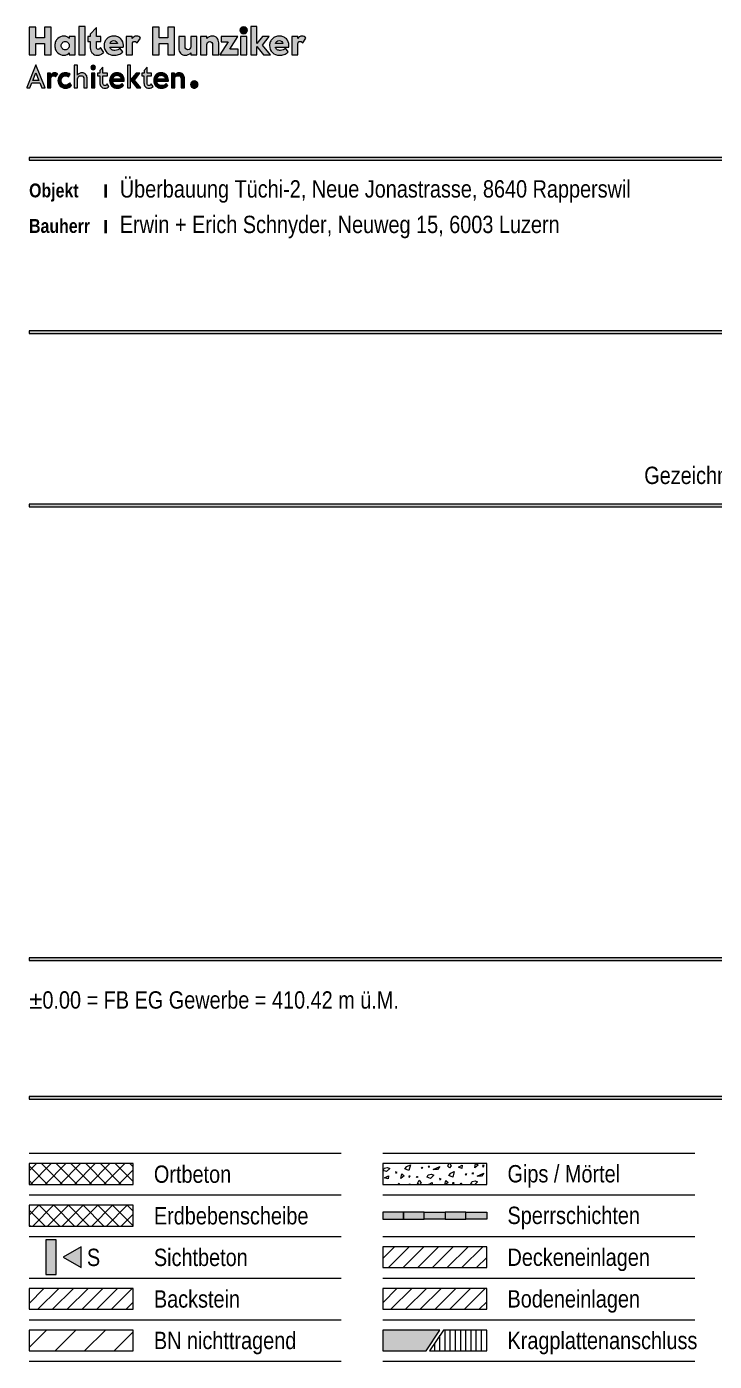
# Model space of a CAD drawing. Header units: metres. Extents: x -163 to 276, y -152 to 153.
# Drawn here: x 275.4093 to 275.5085, y -152.1514 to -151.959 of the extents above; entities that cross this region are included whole.
import ezdxf

# ---------------------------------------------------------------- set-up
doc = ezdxf.new("R2010")
doc.units = ezdxf.units.M
doc.header["$MEASUREMENT"] = 0
doc.linetypes.add('Strich 1_0.5mm', pattern=[0.075, 0.05, -0.025])
doc.layers.add('P11_Plankopf_Ausführung_AF_4_0', color=7, linetype='Continuous')
doc.layers.add('P11_Plankopf_Ausführung_AF_4_800 Plankopf', color=7, linetype='Continuous')
doc.styles.add('ERSTELLTER_STIL_1', font='ARIALN.TTF')
doc.styles.add('ERSTELLTER_STIL_2', font='ARIALN.TTF')
pattern_1 = [(45, (275.403651, -152.253022), (-0.00106066, 0.00106066), []), (135, (275.403651, -152.253022), (0.00106066, 0.00106066), [])]
pattern_2 = [(45, (275.403651, -152.253022), (-0.00106066, 0.00106066), [])]

# ---------------------------------------------------------------- blocks, each defined once
blk = doc.blocks.new('*X199', base_point=(275.39365, -152.56302))
at = {"layer": 'P11_Plankopf_Ausführung_AF_4_800 Plankopf', "color": 7, "linetype": 'Continuous', "lineweight": 13, "ltscale": 1000}
for p, q in [((275.46072, -152.12393), (275.46088, -152.12359)), ((275.4612, -152.12408), (275.46072, -152.12393)), ((275.46088, -152.12359), (275.46134, -152.12349)), ((275.46168, -152.12361), (275.4612, -152.12408)), ((275.46134, -152.12349), (275.46168, -152.12361)), ((275.46273, -152.1242), (275.46249, -152.12409)), ((275.46249, -152.12409), (275.46254, -152.1243)), ((275.46385, -152.12368), (275.46413, -152.12333)), ((275.46444, -152.12394), (275.46385, -152.12368)), ((275.46413, -152.12333), (275.46464, -152.12311)), ((275.46464, -152.12311), (275.46444, -152.12394)), ((275.46632, -152.12344), (275.4662, -152.1236)), ((275.4662, -152.1236), (275.46643, -152.12355)), ((275.46643, -152.12355), (275.46632, -152.12344)), ((275.46737, -152.12327), (275.46719, -152.12337)), ((275.46719, -152.12337), (275.4674, -152.12345)), ((275.4674, -152.12345), (275.46737, -152.12327)), ((275.46795, -152.12377), (275.4689, -152.12335)), ((275.46855, -152.12378), (275.46795, -152.12377)), ((275.4689, -152.12335), (275.46855, -152.12378)), ((275.47002, -152.12327), (275.47018, -152.12293)), ((275.47028, -152.12351), (275.47002, -152.12327)), ((275.47052, -152.12325), (275.47028, -152.12351)), ((275.47031, -152.12293), (275.47052, -152.12325)), ((275.47046, -152.12429), (275.47097, -152.12407)), ((275.47097, -152.12407), (275.47077, -152.1249)), ((275.47158, -152.12342), (275.47213, -152.12314)), ((275.47208, -152.12361), (275.47158, -152.12342)), ((275.47213, -152.12314), (275.47208, -152.12361)), ((275.47392, -152.12351), (275.47405, -152.12293)), ((275.47442, -152.12314), (275.47392, -152.12351)), ((275.47415, -152.12293), (275.47442, -152.12314)), ((275.47528, -152.1232), (275.47506, -152.12321)), ((275.47506, -152.12321), (275.47515, -152.12342)), ((275.47515, -152.12342), (275.47528, -152.1232)), ((275.46092, -152.12496), (275.46147, -152.12468)), ((275.46142, -152.12514), (275.46092, -152.12496)), ((275.46147, -152.12468), (275.46142, -152.12514)), ((275.46254, -152.1243), (275.46273, -152.1242)), ((275.46304, -152.12577), (275.46286, -152.12587)), ((275.46286, -152.12587), (275.46303, -152.12593)), ((275.46307, -152.12593), (275.46304, -152.12577)), ((275.46326, -152.12505), (275.46341, -152.12441)), ((275.46376, -152.12468), (275.46326, -152.12505)), ((275.46341, -152.12441), (275.46376, -152.12468)), ((275.46438, -152.12593), (275.46457, -152.12585)), ((275.46462, -152.12474), (275.4644, -152.12475)), ((275.4644, -152.12475), (275.46449, -152.12495)), ((275.46449, -152.12495), (275.46462, -152.12474)), ((275.46457, -152.12585), (275.4645, -152.12593)), ((275.46547, -152.12481), (275.4657, -152.12479)), ((275.46562, -152.12495), (275.46547, -152.12481)), ((275.4657, -152.12479), (275.46562, -152.12495)), ((275.46569, -152.12577), (275.46591, -152.12532)), ((275.46586, -152.12593), (275.46569, -152.12577)), ((275.46591, -152.12532), (275.46619, -152.12575)), ((275.46619, -152.12575), (275.46602, -152.12593)), ((275.46705, -152.12489), (275.46721, -152.12456)), ((275.46753, -152.12505), (275.46705, -152.12489)), ((275.46721, -152.12456), (275.46767, -152.12445)), ((275.46725, -152.12592), (275.4678, -152.12564)), ((275.46728, -152.12593), (275.46725, -152.12592)), ((275.46801, -152.12457), (275.46753, -152.12505)), ((275.46767, -152.12445), (275.46801, -152.12457)), ((275.4678, -152.12564), (275.46777, -152.12593)), ((275.46906, -152.12517), (275.46882, -152.12506)), ((275.46882, -152.12506), (275.46887, -152.12527)), ((275.46887, -152.12527), (275.46906, -152.12517)), ((275.46961, -152.12593), (275.46974, -152.12537)), ((275.47009, -152.12564), (275.46969, -152.12593)), ((275.46974, -152.12537), (275.47009, -152.12564)), ((275.47019, -152.12465), (275.47046, -152.12429)), ((275.47077, -152.1249), (275.47019, -152.12465)), ((275.47095, -152.1257), (275.47073, -152.12571)), ((275.47073, -152.12571), (275.47082, -152.12592)), ((275.47082, -152.12592), (275.47095, -152.1257)), ((275.4718, -152.12577), (275.47203, -152.12575)), ((275.47195, -152.12591), (275.4718, -152.12577)), ((275.47203, -152.12575), (275.47195, -152.12591)), ((275.47265, -152.1244), (275.47253, -152.12456)), ((275.47253, -152.12456), (275.47276, -152.12451)), ((275.47276, -152.12451), (275.47265, -152.1244)), ((275.47338, -152.12586), (275.47354, -152.12552)), ((275.47362, -152.12593), (275.47338, -152.12586)), ((275.4737, -152.12424), (275.47352, -152.12433)), ((275.47352, -152.12433), (275.47373, -152.12441)), ((275.47354, -152.12552), (275.474, -152.12542)), ((275.47373, -152.12441), (275.4737, -152.12424)), ((275.47434, -152.12554), (275.47394, -152.12593)), ((275.474, -152.12542), (275.47434, -152.12554)), ((275.47428, -152.12474), (275.47523, -152.12431)), ((275.47488, -152.12475), (275.47428, -152.12474)), ((275.47523, -152.12431), (275.47488, -152.12475))]:
    blk.add_line(p, q, dxfattribs=at)

msp = doc.modelspace()

# ---------------------------------------------------------------- hatches: boundary and pattern name
at = {"layer": 'P11_Plankopf_Ausführung_AF_4_800 Plankopf', "linetype": 'Continuous', "lineweight": 0, "true_color": 0x000000}
for points in [[(275.41061, -151.96302), (275.41061, -151.96138), (275.41188, -151.96138), (275.41188, -151.96302), (275.41283, -151.96302), (275.41283, -151.95902), (275.41188, -151.95902), (275.41188, -151.96058), (275.41061, -151.96058), (275.41061, -151.95902), (275.40965, -151.95902), (275.40965, -151.96302)], [(275.41774, -151.95897), (275.41682, -151.95897), (275.41682, -151.96302), (275.41774, -151.96302)], [(275.42041, -151.96268), (275.41996, -151.96199), (275.41984, -151.96213, -0.063882), (275.41974, -151.96221, -0.133336), (275.41962, -151.96224, -0.414214), (275.41935, -151.96199), (275.41935, -151.96113), (275.41999, -151.96113), (275.41999, -151.96039), (275.41935, -151.96039), (275.41935, -151.9591), (275.41848, -151.96005), (275.41848, -151.96039), (275.4181, -151.96039), (275.4181, -151.96113), (275.41847, -151.96113), (275.41847, -151.96202, 0.094448), (275.41855, -151.96246, 0.102103), (275.41877, -151.9628, 0.19936), (275.4195, -151.96309, 0.113318), (275.41999, -151.96298, 0.068639)], [(275.42511, -151.96121), (275.42524, -151.96132), (275.42571, -151.96061, 0.097591), (275.42547, -151.96041, 0.125489), (275.42517, -151.96033, 0.143736), (275.42478, -151.96045, 0.08434), (275.42453, -151.96068), (275.42453, -151.9604), (275.42365, -151.9604), (275.42365, -151.96302), (275.42455, -151.96302), (275.42455, -151.96142, -0.206521), (275.42464, -151.96117, -0.191326), (275.42484, -151.96109, -0.119314), (275.425, -151.96113, -0.054987)], [(275.42839, -151.96302), (275.42839, -151.96138), (275.42966, -151.96138), (275.42966, -151.96302), (275.43061, -151.96302), (275.43061, -151.95902), (275.42966, -151.95902), (275.42966, -151.96058), (275.42839, -151.96058), (275.42839, -151.95902), (275.42743, -151.95902), (275.42743, -151.96302)], [(275.43214, -151.96187), (275.43214, -151.9604), (275.43125, -151.9604), (275.43125, -151.9621, 0.081529), (275.43131, -151.96249, 0.098099), (275.43149, -151.9628, 0.216871), (275.43217, -151.96309, 0.219394), (275.43298, -151.96274), (275.43298, -151.96302), (275.43386, -151.96302), (275.43386, -151.9604), (275.43297, -151.9604), (275.43297, -151.96186, -0.414214), (275.43255, -151.96229, -0.217348), (275.43224, -151.96216, -0.180606)], [(275.43611, -151.96153), (275.43611, -151.96302), (275.437, -151.96302), (275.437, -151.96132, 0.081529), (275.43694, -151.96093, 0.098099), (275.43676, -151.96062, 0.216871), (275.43608, -151.96033, 0.219394), (275.43527, -151.96068), (275.43527, -151.96039), (275.43439, -151.96039), (275.43439, -151.96302), (275.43528, -151.96302), (275.43528, -151.96155, -0.414214), (275.4357, -151.96113, -0.207081), (275.436, -151.96125, -0.19077)], [(275.43976, -151.96039), (275.43734, -151.96039), (275.43734, -151.96118), (275.43835, -151.96118), (275.43717, -151.96302), (275.43981, -151.96302), (275.43981, -151.96223), (275.43862, -151.96223)], [(275.4406, -151.95899, 0.191791), (275.44022, -151.95913, 0.206053), (275.44006, -151.95949, 0.414214), (275.4406, -151.96, 0.414214), (275.44113, -151.95949, 0.414214)], [(275.44014, -151.96302), (275.44105, -151.96302), (275.44105, -151.96039), (275.44014, -151.96039)], [(275.44161, -151.96302), (275.44248, -151.96302), (275.44248, -151.96182), (275.44344, -151.96302), (275.44445, -151.96302), (275.44331, -151.96163), (275.44429, -151.96039), (275.44331, -151.96039), (275.44248, -151.96141), (275.44248, -151.95897), (275.44161, -151.95897)], [(275.44752, -151.96302), (275.44842, -151.96302), (275.44842, -151.96142, -0.206521), (275.44851, -151.96117, -0.191326), (275.44872, -151.96109, -0.119314), (275.44887, -151.96113, -0.054987), (275.44898, -151.96121), (275.44911, -151.96132), (275.44958, -151.96061, 0.097591), (275.44934, -151.96041, 0.125489), (275.44904, -151.96033, 0.143736), (275.44865, -151.96045, 0.08434), (275.4484, -151.96068), (275.4484, -151.9604), (275.44752, -151.9604)], [(275.41342, -151.96616), (275.41348, -151.96622), (275.41378, -151.96578, 0.187371), (275.41337, -151.96561, 0.15583), (275.41299, -151.96572, 0.152593), (275.41276, -151.96605), (275.41276, -151.96567), (275.41232, -151.96567), (275.41232, -151.9678), (275.41278, -151.9678), (275.41278, -151.96648, -0.1312), (275.41287, -151.96619, -0.249633), (275.41316, -151.96604, -0.222526)], [(275.41412, -151.96593, 0.197241), (275.41381, -151.96674, 0.197575), (275.41412, -151.96753, 0.195028), (275.41489, -151.96785), (275.41491, -151.96785, 0.222783), (275.41578, -151.96744), (275.41551, -151.96706, -0.103777), (275.41526, -151.96732, -0.145585), (275.41491, -151.96742, -0.208746), (275.41445, -151.96722, -0.189116), (275.41427, -151.96674, -0.1886), (275.41445, -151.96624, -0.209266), (275.41491, -151.96605, -0.170433), (275.41531, -151.96621), (275.41557, -151.96583, 0.157721), (275.41491, -151.96561, 0.200585)], [(275.41755, -151.9678), (275.41801, -151.9678), (275.41801, -151.96637, 0.193385), (275.4178, -151.96583, 0.204452), (275.41728, -151.96561, 0.116916), (275.41691, -151.9657, 0.14713), (275.41662, -151.96597), (275.41662, -151.96451), (275.41617, -151.96451), (275.41617, -151.9678), (275.41662, -151.9678), (275.41662, -151.96651, -0.414214), (275.41709, -151.96604, -0.108133), (275.41731, -151.96608, -0.124435), (275.41746, -151.9662, -0.162597), (275.41755, -151.96654)], [(275.41889, -151.96453, 0.414214), (275.41856, -151.96485, 0.414214), (275.41889, -151.96518, 0.414214), (275.41921, -151.96485, 0.414214)], [(275.41914, -151.96567), (275.41865, -151.96567), (275.41865, -151.9678), (275.41914, -151.9678)], [(275.42116, -151.96758), (275.4209, -151.9672), (275.42081, -151.96734, -0.25444), (275.42057, -151.96746, -0.414214), (275.4203, -151.96718), (275.4203, -151.96604), (275.42096, -151.96604), (275.42096, -151.96567), (275.4203, -151.96567), (275.4203, -151.96481), (275.41987, -151.9653), (275.41987, -151.96567), (275.41952, -151.96567), (275.41952, -151.96604), (275.41986, -151.96604), (275.41986, -151.96709, 0.176287), (275.42003, -151.96762, 0.116541), (275.42026, -151.96779, 0.102544), (275.4206, -151.96785, 0.226324)], [(275.42383, -151.96451), (275.42383, -151.9678), (275.42428, -151.9678), (275.42428, -151.96451)], [(275.42576, -151.9678), (275.42484, -151.96667), (275.42563, -151.96567), (275.4251, -151.96567), (275.42429, -151.96665), (275.4252, -151.9678)], [(275.42752, -151.96758), (275.42726, -151.9672), (275.42717, -151.96734, -0.25444), (275.42693, -151.96746, -0.414214), (275.42667, -151.96718), (275.42667, -151.96604), (275.42732, -151.96604), (275.42732, -151.96567), (275.42667, -151.96567), (275.42667, -151.96481), (275.42624, -151.9653), (275.42624, -151.96567), (275.42589, -151.96567), (275.42589, -151.96604), (275.42622, -151.96604), (275.42622, -151.96709, 0.176287), (275.42639, -151.96762, 0.116541), (275.42662, -151.96779, 0.102544), (275.42696, -151.96785, 0.226324)], [(275.43158, -151.9678), (275.43204, -151.9678), (275.43204, -151.96637, 0.193385), (275.43183, -151.96583, 0.204452), (275.43131, -151.96561, 0.125195), (275.43092, -151.9657, 0.139918), (275.43064, -151.96599), (275.43064, -151.96567), (275.4302, -151.96567), (275.4302, -151.9678), (275.43065, -151.9678), (275.43065, -151.96651, -0.414214), (275.43112, -151.96604, -0.10821), (275.43134, -151.96608, -0.124432), (275.43148, -151.9662, -0.162522), (275.43158, -151.96654)], [(275.43347, -151.9668, 0.19252), (275.43308, -151.96695, 0.20532), (275.43292, -151.96732, 0.206152), (275.43308, -151.96769, 0.191692), (275.43347, -151.96784, 0.414214), (275.43402, -151.96732, 0.414214)], [(275.40965, -151.97782), (275.40965, -151.97822), (275.60765, -151.97822), (275.60765, -151.97782)], [(275.40965, -152.00282), (275.40965, -152.00322), (275.60765, -152.00322), (275.60765, -152.00282)], [(275.40965, -152.02782), (275.40965, -152.02822), (275.60765, -152.02822), (275.60765, -152.02782)], [(275.40965, -152.09323), (275.40965, -152.09363), (275.60765, -152.09363), (275.60765, -152.09323)], [(275.40965, -152.11323), (275.40965, -152.11363), (275.60765, -152.11363), (275.60765, -152.11323)], [(275.46365, -152.13093), (275.46365, -152.12993), (275.46065, -152.12993), (275.46065, -152.13093)], [(275.46965, -152.12993), (275.46665, -152.12993), (275.46665, -152.13093), (275.46965, -152.13093)], [(275.47565, -152.12993), (275.47265, -152.12993), (275.47265, -152.13093), (275.47565, -152.13093)]]:
    msp.add_hatch(color=18, dxfattribs=at).paths.add_polyline_path(points)
h = msp.add_hatch(color=18, dxfattribs=at)
h.paths.add_polyline_path([(275.41348, -151.9611, 0.100834), (275.41336, -151.96171, 0.100582), (275.41348, -151.96231, 0.105223), (275.41378, -151.96275, 0.189849), (275.41465, -151.96309, 0.11083), (275.41513, -151.96299, 0.10682), (275.41543, -151.96276), (275.41543, -151.96302), (275.41627, -151.96302), (275.41627, -151.96039), (275.41543, -151.96039), (275.41543, -151.96066, 0.111361), (275.41512, -151.96043, 0.109246), (275.41465, -151.96033, 0.189128), (275.41378, -151.96067, 0.105675)])
h.paths.add_polyline_path([(275.41486, -151.96231, -0.414214), (275.41428, -151.96171, -0.414214), (275.41486, -151.96111, -0.414214), (275.41545, -151.96171, -0.414214)], flags=0)
h = msp.add_hatch(color=18, dxfattribs=at)
h.paths.add_polyline_path([(275.42047, -151.96171, 0.201924), (275.42087, -151.9627, 0.195904), (275.42187, -151.96309, 0.086215), (275.42256, -151.96299, 0.095347), (275.42315, -151.96262), (275.42276, -151.96206, -0.079289), (275.42244, -151.96231, -0.12095), (275.42203, -151.9624, -0.138762), (275.42156, -151.96229, -0.22011), (275.42131, -151.96192), (275.42322, -151.96192, 0.063882), (275.42326, -151.96165, 0.200616), (275.42288, -151.96072, 0.100715), (275.42244, -151.96044, 0.094615), (275.42187, -151.96033, 0.09135), (275.42131, -151.96043, 0.100393), (275.42087, -151.96071, 0.10411), (275.42057, -151.96114, 0.098121)])
h.paths.add_polyline_path([(275.42132, -151.96139, -0.17408), (275.4215, -151.9611, -0.173893), (275.42186, -151.96098, -0.175799), (275.42223, -151.96111, -0.189821), (275.42239, -151.96139)], flags=0)
h = msp.add_hatch(color=18, dxfattribs=at)
h.paths.add_polyline_path([(275.44433, -151.96171, 0.20188), (275.44474, -151.9627, 0.195948), (275.44574, -151.96309, 0.086215), (275.44642, -151.96299, 0.095347), (275.44702, -151.96262), (275.44663, -151.96206, -0.079089), (275.44631, -151.96231, -0.12095), (275.4459, -151.9624, -0.138762), (275.44543, -151.96229, -0.220373), (275.44518, -151.96192), (275.44709, -151.96192, 0.063882), (275.44713, -151.96165, 0.200639), (275.44675, -151.96072, 0.100718), (275.44631, -151.96044, 0.094591), (275.44574, -151.96033, 0.091366), (275.44518, -151.96043, 0.10042), (275.44474, -151.96071, 0.104108), (275.44444, -151.96114, 0.09808)])
h.paths.add_polyline_path([(275.44519, -151.96139, -0.174483), (275.44536, -151.9611, -0.173893), (275.44573, -151.96098, -0.175799), (275.4461, -151.96111, -0.189821), (275.44626, -151.96139)], flags=0)
h = msp.add_hatch(color=18, dxfattribs=at)
h.paths.add_polyline_path([(275.4093, -151.96775), (275.4093, -151.9678), (275.40977, -151.9678), (275.41005, -151.96708), (275.4112, -151.96708), (275.41149, -151.9678), (275.41197, -151.9678), (275.41063, -151.96448)])
h.paths.add_polyline_path([(275.41019, -151.96672), (275.41063, -151.96561), (275.41106, -151.96672)], flags=0)
h = msp.add_hatch(color=18, dxfattribs=at)
h.paths.add_polyline_path([(275.42126, -151.96673, 0.197948), (275.42157, -151.96753, 0.199877), (275.42238, -151.96785, 0.102366), (275.42289, -151.96775, 0.106485), (275.42327, -151.96747), (275.42306, -151.96715, -0.12595), (275.4228, -151.96739, -0.119759), (275.42238, -151.96747, -0.196043), (275.42192, -151.96729, -0.176979), (275.42171, -151.96684), (275.42337, -151.96684, 0.030718), (275.42337, -151.96673, 0.080942), (275.4233, -151.96629, 0.099182), (275.4231, -151.96593, 0.111428), (275.42278, -151.9657, 0.102461), (275.42233, -151.96561, 0.207156), (275.42156, -151.96593, 0.190695)])
h.paths.add_polyline_path([(275.42292, -151.96652), (275.42173, -151.96652, -0.149403), (275.42193, -151.96614, -0.195532), (275.42233, -151.96598, -0.195531), (275.42273, -151.96614, -0.170636)], flags=0)
h = msp.add_hatch(color=18, dxfattribs=at)
h.paths.add_polyline_path([(275.42762, -151.96673, 0.197892), (275.42793, -151.96753, 0.199934), (275.42874, -151.96785, 0.102366), (275.42926, -151.96775, 0.106485), (275.42964, -151.96747), (275.42942, -151.96715, -0.12595), (275.42916, -151.96739, -0.119759), (275.42874, -151.96747, -0.196089), (275.42828, -151.96729, -0.176933), (275.42807, -151.96684), (275.42973, -151.96684, 0.030718), (275.42974, -151.96673, 0.080942), (275.42967, -151.96629, 0.099182), (275.42947, -151.96593, 0.111428), (275.42914, -151.9657, 0.102461), (275.42869, -151.96561, 0.207214), (275.42792, -151.96593, 0.190637)])
h.paths.add_polyline_path([(275.42928, -151.96652), (275.42809, -151.96652, -0.149403), (275.42829, -151.96614, -0.195532), (275.42869, -151.96598, -0.195586), (275.4291, -151.96614, -0.170296)], flags=0)
h = msp.add_hatch(dxfattribs=at)
h.set_pattern_fill('Layout___Beton_0004', color=18, style=0, pattern_type=2)
h.set_pattern_definition(pattern_1)
h.paths.add_polyline_path([(275.42465, -152.12293), (275.40965, -152.12293), (275.40965, -152.12593), (275.42465, -152.12593)])
h = msp.add_hatch(dxfattribs=at)
h.set_pattern_fill('Layout___Beton_0004', color=18, style=0, pattern_type=2)
h.set_pattern_definition(pattern_1)
h.paths.add_polyline_path([(275.42465, -152.12893), (275.40965, -152.12893), (275.40965, -152.13193), (275.42465, -152.13193)])
at = {"layer": 'P11_Plankopf_Ausführung_AF_4_800 Plankopf', "linetype": 'Continuous', "lineweight": 0, "true_color": 0xffffff}
for points in [[(275.46665, -152.13093), (275.46665, -152.12993), (275.46365, -152.12993), (275.46365, -152.13093)], [(275.47265, -152.13093), (275.47265, -152.12993), (275.46965, -152.12993), (275.46965, -152.13093)]]:
    msp.add_hatch(color=7, dxfattribs=at).paths.add_polyline_path(points)
at = {"layer": 'P11_Plankopf_Ausführung_AF_4_800 Plankopf', "linetype": 'Continuous', "lineweight": 13, "true_color": 0x00aa1e}
for points in [[(275.41355, -152.13393), (275.41205, -152.13393), (275.41205, -152.13893), (275.41355, -152.13893)], [(275.41715, -152.13793), (275.41715, -152.13493), (275.41455, -152.13643)]]:
    msp.add_hatch(color=104, dxfattribs=at).paths.add_polyline_path(points)
at = {"layer": 'P11_Plankopf_Ausführung_AF_4_800 Plankopf', "linetype": 'Continuous', "lineweight": 13}
h = msp.add_hatch(dxfattribs=at)
h.set_pattern_fill('Layout___Backstein_0004', color=190, style=0, pattern_type=2)
h.set_pattern_definition(pattern_2)
h.paths.add_polyline_path([(275.47565, -152.13493), (275.46065, -152.13493), (275.46065, -152.13793), (275.47565, -152.13793)])
at = {"layer": 'P11_Plankopf_Ausführung_AF_4_800 Plankopf', "linetype": 'Continuous', "lineweight": 0, "true_color": 0x000000}
h = msp.add_hatch(dxfattribs=at)
h.set_pattern_fill('Layout___Backstein_0004', color=18, style=0, pattern_type=2)
h.set_pattern_definition(pattern_2)
h.paths.add_polyline_path([(275.42465, -152.14093), (275.40965, -152.14093), (275.40965, -152.14393), (275.42465, -152.14393)])
at = {"layer": 'P11_Plankopf_Ausführung_AF_4_800 Plankopf', "linetype": 'Continuous', "lineweight": 13, "true_color": 0xff66b3}
h = msp.add_hatch(dxfattribs=at)
h.set_pattern_fill('Layout___Backstein_0004', color=231, style=0, pattern_type=2)
h.set_pattern_definition(pattern_2)
h.paths.add_polyline_path([(275.47565, -152.14093), (275.46065, -152.14093), (275.46065, -152.14393), (275.47565, -152.14393)])
at = {"layer": 'P11_Plankopf_Ausführung_AF_4_800 Plankopf', "linetype": 'Continuous', "lineweight": 13}
h = msp.add_hatch(dxfattribs=at)
h.set_pattern_fill('Layout___Backstein_0004', color=8, style=0, pattern_type=2)
h.set_pattern_definition([(45, (275.419151, -152.1484338), (-0.0021213, 0.0021213), [])])
h.paths.add_polyline_path([(275.42465, -152.14693), (275.40965, -152.14693), (275.40965, -152.14993), (275.42465, -152.14993)])
at = {"layer": 'P11_Plankopf_Ausführung_AF_4_800 Plankopf', "linetype": 'Continuous', "lineweight": 13, "true_color": 0xfabafc}
msp.add_hatch(color=211, dxfattribs=at).paths.add_polyline_path([(275.4689, -152.14693), (275.46065, -152.14693), (275.46065, -152.14993), (275.4669, -152.14993)])
at = {"layer": 'P11_Plankopf_Ausführung_AF_4_800 Plankopf', "linetype": 'Continuous', "lineweight": 0, "true_color": 0x000000}
h = msp.add_hatch(dxfattribs=at)
h.set_pattern_fill('Layout___Dämmstoff__allg_23', color=18, style=0, pattern_type=2)
h.set_pattern_definition([(90, (275.40365094, -152.2530221), (-0.00075, 0), [])])
h.paths.add_polyline_path([(275.47565, -152.14693), (275.4694, -152.14693), (275.4674, -152.14993), (275.47565, -152.14993)])

# ---------------------------------------------------------------- linework, layer by layer
at = {"layer": 'P11_Plankopf_Ausführung_AF_4_800 Plankopf', "color": 7, "linetype": 'Continuous', "lineweight": 13, "ltscale": 1000}
for p, q in [((275.40965, -152.12143), (275.45465, -152.12143)), ((275.46065, -152.12143), (275.50565, -152.12143)), ((275.40965, -152.12743), (275.45465, -152.12743)), ((275.46065, -152.12743), (275.50565, -152.12743)), ((275.40965, -152.13343), (275.45465, -152.13343)), ((275.46065, -152.13343), (275.50565, -152.13343)), ((275.40965, -152.13943), (275.45465, -152.13943)), ((275.46065, -152.13943), (275.50565, -152.13943)), ((275.40965, -152.14543), (275.45465, -152.14543)), ((275.46065, -152.14543), (275.50565, -152.14543)), ((275.40965, -152.15143), (275.45465, -152.15143)), ((275.46065, -152.15143), (275.50565, -152.15143))]:
    msp.add_line(p, q, dxfattribs=at)
at = {"layer": 'P11_Plankopf_Ausführung_AF_4_800 Plankopf', "color": 7, "linetype": 'Continuous', "lineweight": 13, "ltscale": 1000, "flags": 128}
for points in [[(275.41061, -151.96302), (275.41061, -151.96138), (275.41188, -151.96138), (275.41188, -151.96302), (275.41283, -151.96302), (275.41283, -151.95902), (275.41188, -151.95902), (275.41188, -151.96058), (275.41061, -151.96058), (275.41061, -151.95902), (275.40965, -151.95902), (275.40965, -151.96302)], [(275.41774, -151.95897), (275.41682, -151.95897), (275.41682, -151.96302), (275.41774, -151.96302)], [(275.42839, -151.96302), (275.42839, -151.96138), (275.42966, -151.96138), (275.42966, -151.96302), (275.43061, -151.96302), (275.43061, -151.95902), (275.42966, -151.95902), (275.42966, -151.96058), (275.42839, -151.96058), (275.42839, -151.95902), (275.42743, -151.95902), (275.42743, -151.96302)], [(275.43976, -151.96039), (275.43734, -151.96039), (275.43734, -151.96118), (275.43835, -151.96118), (275.43717, -151.96302), (275.43981, -151.96302), (275.43981, -151.96223), (275.43862, -151.96223)], [(275.44014, -151.96302), (275.44105, -151.96302), (275.44105, -151.96039), (275.44014, -151.96039)], [(275.44161, -151.96302), (275.44248, -151.96302), (275.44248, -151.96182), (275.44344, -151.96302), (275.44445, -151.96302), (275.44331, -151.96163), (275.44429, -151.96039), (275.44331, -151.96039), (275.44248, -151.96141), (275.44248, -151.95897), (275.44161, -151.95897)], [(275.4093, -151.96775), (275.4093, -151.9678), (275.40977, -151.9678), (275.41005, -151.96708), (275.4112, -151.96708), (275.41149, -151.9678), (275.41197, -151.9678), (275.41063, -151.96448)], [(275.41019, -151.96672), (275.41063, -151.96561), (275.41106, -151.96672)], [(275.41914, -151.96567), (275.41865, -151.96567), (275.41865, -151.9678), (275.41914, -151.9678)], [(275.42383, -151.96451), (275.42383, -151.9678), (275.42428, -151.9678), (275.42428, -151.96451)], [(275.42576, -151.9678), (275.42484, -151.96667), (275.42563, -151.96567), (275.4251, -151.96567), (275.42429, -151.96665), (275.4252, -151.9678)], [(275.40965, -151.97782), (275.40965, -151.97822), (275.60765, -151.97822), (275.60765, -151.97782)], [(275.40965, -152.00282), (275.40965, -152.00322), (275.60765, -152.00322), (275.60765, -152.00282)], [(275.40965, -152.02782), (275.40965, -152.02822), (275.60765, -152.02822), (275.60765, -152.02782)], [(275.40965, -152.09323), (275.40965, -152.09363), (275.60765, -152.09363), (275.60765, -152.09323)], [(275.40965, -152.11323), (275.40965, -152.11363), (275.60765, -152.11363), (275.60765, -152.11323)], [(275.42465, -152.12293), (275.40965, -152.12293), (275.40965, -152.12593), (275.42465, -152.12593)], [(275.47565, -152.12293), (275.46065, -152.12293), (275.46065, -152.12593), (275.47565, -152.12593)], [(275.42465, -152.12893), (275.40965, -152.12893), (275.40965, -152.13193), (275.42465, -152.13193)], [(275.46365, -152.13093), (275.46365, -152.12993), (275.46065, -152.12993), (275.46065, -152.13093)], [(275.46665, -152.13093), (275.46665, -152.12993), (275.46365, -152.12993), (275.46365, -152.13093)], [(275.46965, -152.12993), (275.46965, -152.13093), (275.46665, -152.13093), (275.46665, -152.12993)], [(275.47265, -152.13093), (275.47265, -152.12993), (275.46965, -152.12993), (275.46965, -152.13093)], [(275.47565, -152.12993), (275.47565, -152.13093), (275.47265, -152.13093), (275.47265, -152.12993)], [(275.42465, -152.14093), (275.40965, -152.14093), (275.40965, -152.14393), (275.42465, -152.14393)], [(275.47565, -152.14693), (275.4694, -152.14693), (275.4674, -152.14993), (275.47565, -152.14993)]]:
    msp.add_lwpolyline(points, close=True, dxfattribs=at)
for points in [[(275.41348, -151.9611, 0.100834), (275.41336, -151.96171, 0.100582), (275.41348, -151.96231, 0.105223), (275.41378, -151.96275, 0.189849), (275.41465, -151.96309, 0.11083), (275.41513, -151.96299, 0.10682), (275.41543, -151.96276), (275.41543, -151.96302), (275.41627, -151.96302), (275.41627, -151.96039), (275.41543, -151.96039), (275.41543, -151.96066, 0.111361), (275.41512, -151.96043, 0.109246), (275.41465, -151.96033, 0.189128), (275.41378, -151.96067, 0.105675)], [(275.42041, -151.96268), (275.41996, -151.96199), (275.41984, -151.96213, -0.063882), (275.41974, -151.96221, -0.133336), (275.41962, -151.96224, -0.414214), (275.41935, -151.96199), (275.41935, -151.96113), (275.41999, -151.96113), (275.41999, -151.96039), (275.41935, -151.96039), (275.41935, -151.9591), (275.41848, -151.96005), (275.41848, -151.96039), (275.4181, -151.96039), (275.4181, -151.96113), (275.41847, -151.96113), (275.41847, -151.96202, 0.094448), (275.41855, -151.96246, 0.102103), (275.41877, -151.9628, 0.19936), (275.4195, -151.96309, 0.113318), (275.41999, -151.96298, 0.068639)], [(275.42047, -151.96171, 0.201924), (275.42087, -151.9627, 0.195904), (275.42187, -151.96309, 0.086215), (275.42256, -151.96299, 0.095347), (275.42315, -151.96262), (275.42276, -151.96206, -0.079289), (275.42244, -151.96231, -0.12095), (275.42203, -151.9624, -0.138762), (275.42156, -151.96229, -0.22011), (275.42131, -151.96192), (275.42322, -151.96192, 0.063882), (275.42326, -151.96165, 0.200616), (275.42288, -151.96072, 0.100715), (275.42244, -151.96044, 0.094615), (275.42187, -151.96033, 0.09135), (275.42131, -151.96043, 0.100393), (275.42087, -151.96071, 0.10411), (275.42057, -151.96114, 0.098121)], [(275.42511, -151.96121), (275.42524, -151.96132), (275.42571, -151.96061, 0.097591), (275.42547, -151.96041, 0.125489), (275.42517, -151.96033, 0.143736), (275.42478, -151.96045, 0.08434), (275.42453, -151.96068), (275.42453, -151.9604), (275.42365, -151.9604), (275.42365, -151.96302), (275.42455, -151.96302), (275.42455, -151.96142, -0.206521), (275.42464, -151.96117, -0.191326), (275.42484, -151.96109, -0.119314), (275.425, -151.96113, -0.054987)], [(275.43214, -151.96187), (275.43214, -151.9604), (275.43125, -151.9604), (275.43125, -151.9621, 0.081529), (275.43131, -151.96249, 0.098099), (275.43149, -151.9628, 0.216871), (275.43217, -151.96309, 0.219394), (275.43298, -151.96274), (275.43298, -151.96302), (275.43386, -151.96302), (275.43386, -151.9604), (275.43297, -151.9604), (275.43297, -151.96186, -0.414214), (275.43255, -151.96229, -0.217348), (275.43224, -151.96216, -0.180606)], [(275.43611, -151.96153), (275.43611, -151.96302), (275.437, -151.96302), (275.437, -151.96132, 0.081529), (275.43694, -151.96093, 0.098099), (275.43676, -151.96062, 0.216871), (275.43608, -151.96033, 0.219394), (275.43527, -151.96068), (275.43527, -151.96039), (275.43439, -151.96039), (275.43439, -151.96302), (275.43528, -151.96302), (275.43528, -151.96155, -0.414214), (275.4357, -151.96113, -0.207081), (275.436, -151.96125, -0.19077)], [(275.4406, -151.95899, 0.191791), (275.44022, -151.95913, 0.206053), (275.44006, -151.95949, 0.414214), (275.4406, -151.96, 0.414214), (275.44113, -151.95949, 0.414214)], [(275.44433, -151.96171, 0.20188), (275.44474, -151.9627, 0.195948), (275.44574, -151.96309, 0.086215), (275.44642, -151.96299, 0.095347), (275.44702, -151.96262), (275.44663, -151.96206, -0.079089), (275.44631, -151.96231, -0.12095), (275.4459, -151.9624, -0.138762), (275.44543, -151.96229, -0.220373), (275.44518, -151.96192), (275.44709, -151.96192, 0.063882), (275.44713, -151.96165, 0.200639), (275.44675, -151.96072, 0.100718), (275.44631, -151.96044, 0.094591), (275.44574, -151.96033, 0.091366), (275.44518, -151.96043, 0.10042), (275.44474, -151.96071, 0.104108), (275.44444, -151.96114, 0.09808)], [(275.44752, -151.96302), (275.44842, -151.96302), (275.44842, -151.96142, -0.206521), (275.44851, -151.96117, -0.191326), (275.44872, -151.96109, -0.119314), (275.44887, -151.96113, -0.054987), (275.44898, -151.96121), (275.44911, -151.96132), (275.44958, -151.96061, 0.097591), (275.44934, -151.96041, 0.125489), (275.44904, -151.96033, 0.143736), (275.44865, -151.96045, 0.08434), (275.4484, -151.96068), (275.4484, -151.9604), (275.44752, -151.9604)], [(275.41486, -151.96231, -0.414214), (275.41428, -151.96171, -0.414214), (275.41486, -151.96111, -0.414214), (275.41545, -151.96171, -0.414214)], [(275.42132, -151.96139, -0.17408), (275.4215, -151.9611, -0.173893), (275.42186, -151.96098, -0.175799), (275.42223, -151.96111, -0.189821), (275.42239, -151.96139)], [(275.44519, -151.96139, -0.174483), (275.44536, -151.9611, -0.173893), (275.44573, -151.96098, -0.175799), (275.4461, -151.96111, -0.189821), (275.44626, -151.96139)], [(275.41342, -151.96616), (275.41348, -151.96622), (275.41378, -151.96578, 0.187371), (275.41337, -151.96561, 0.15583), (275.41299, -151.96572, 0.152593), (275.41276, -151.96605), (275.41276, -151.96567), (275.41232, -151.96567), (275.41232, -151.9678), (275.41278, -151.9678), (275.41278, -151.96648, -0.1312), (275.41287, -151.96619, -0.249633), (275.41316, -151.96604, -0.222526)], [(275.41412, -151.96593, 0.197241), (275.41381, -151.96674, 0.197575), (275.41412, -151.96753, 0.195028), (275.41489, -151.96785), (275.41491, -151.96785, 0.222783), (275.41578, -151.96744), (275.41551, -151.96706, -0.103777), (275.41526, -151.96732, -0.145585), (275.41491, -151.96742, -0.208746), (275.41445, -151.96722, -0.189116), (275.41427, -151.96674, -0.1886), (275.41445, -151.96624, -0.209266), (275.41491, -151.96605, -0.170433), (275.41531, -151.96621), (275.41557, -151.96583, 0.157721), (275.41491, -151.96561, 0.200585)], [(275.41755, -151.9678), (275.41801, -151.9678), (275.41801, -151.96637, 0.193385), (275.4178, -151.96583, 0.204452), (275.41728, -151.96561, 0.116916), (275.41691, -151.9657, 0.14713), (275.41662, -151.96597), (275.41662, -151.96451), (275.41617, -151.96451), (275.41617, -151.9678), (275.41662, -151.9678), (275.41662, -151.96651, -0.414214), (275.41709, -151.96604, -0.108133), (275.41731, -151.96608, -0.124435), (275.41746, -151.9662, -0.162597), (275.41755, -151.96654)], [(275.41889, -151.96453, 0.414214), (275.41856, -151.96485, 0.414214), (275.41889, -151.96518, 0.414214), (275.41921, -151.96485, 0.414214)], [(275.42116, -151.96758), (275.4209, -151.9672), (275.42081, -151.96734, -0.25444), (275.42057, -151.96746, -0.414214), (275.4203, -151.96718), (275.4203, -151.96604), (275.42096, -151.96604), (275.42096, -151.96567), (275.4203, -151.96567), (275.4203, -151.96481), (275.41987, -151.9653), (275.41987, -151.96567), (275.41952, -151.96567), (275.41952, -151.96604), (275.41986, -151.96604), (275.41986, -151.96709, 0.176287), (275.42003, -151.96762, 0.116541), (275.42026, -151.96779, 0.102544), (275.4206, -151.96785, 0.226324)], [(275.42126, -151.96673, 0.197948), (275.42157, -151.96753, 0.199877), (275.42238, -151.96785, 0.102366), (275.42289, -151.96775, 0.106485), (275.42327, -151.96747), (275.42306, -151.96715, -0.12595), (275.4228, -151.96739, -0.119759), (275.42238, -151.96747, -0.196043), (275.42192, -151.96729, -0.176979), (275.42171, -151.96684), (275.42337, -151.96684, 0.030718), (275.42337, -151.96673, 0.080942), (275.4233, -151.96629, 0.099182), (275.4231, -151.96593, 0.111428), (275.42278, -151.9657, 0.102461), (275.42233, -151.96561, 0.207156), (275.42156, -151.96593, 0.190695)], [(275.42292, -151.96652), (275.42173, -151.96652, -0.149403), (275.42193, -151.96614, -0.195532), (275.42233, -151.96598, -0.195531), (275.42273, -151.96614, -0.170636)], [(275.42752, -151.96758), (275.42726, -151.9672), (275.42717, -151.96734, -0.25444), (275.42693, -151.96746, -0.414214), (275.42667, -151.96718), (275.42667, -151.96604), (275.42732, -151.96604), (275.42732, -151.96567), (275.42667, -151.96567), (275.42667, -151.96481), (275.42624, -151.9653), (275.42624, -151.96567), (275.42589, -151.96567), (275.42589, -151.96604), (275.42622, -151.96604), (275.42622, -151.96709, 0.176287), (275.42639, -151.96762, 0.116541), (275.42662, -151.96779, 0.102544), (275.42696, -151.96785, 0.226324)], [(275.42762, -151.96673, 0.197892), (275.42793, -151.96753, 0.199934), (275.42874, -151.96785, 0.102366), (275.42926, -151.96775, 0.106485), (275.42964, -151.96747), (275.42942, -151.96715, -0.12595), (275.42916, -151.96739, -0.119759), (275.42874, -151.96747, -0.196089), (275.42828, -151.96729, -0.176933), (275.42807, -151.96684), (275.42973, -151.96684, 0.030718), (275.42974, -151.96673, 0.080942), (275.42967, -151.96629, 0.099182), (275.42947, -151.96593, 0.111428), (275.42914, -151.9657, 0.102461), (275.42869, -151.96561, 0.207214), (275.42792, -151.96593, 0.190637)], [(275.42928, -151.96652), (275.42809, -151.96652, -0.149403), (275.42829, -151.96614, -0.195532), (275.42869, -151.96598, -0.195586), (275.4291, -151.96614, -0.170296)], [(275.43158, -151.9678), (275.43204, -151.9678), (275.43204, -151.96637, 0.193385), (275.43183, -151.96583, 0.204452), (275.43131, -151.96561, 0.125195), (275.43092, -151.9657, 0.139918), (275.43064, -151.96599), (275.43064, -151.96567), (275.4302, -151.96567), (275.4302, -151.9678), (275.43065, -151.9678), (275.43065, -151.96651, -0.414214), (275.43112, -151.96604, -0.10821), (275.43134, -151.96608, -0.124432), (275.43148, -151.9662, -0.162522), (275.43158, -151.96654)], [(275.43347, -151.9668, 0.19252), (275.43308, -151.96695, 0.20532), (275.43292, -151.96732, 0.206152), (275.43308, -151.96769, 0.191692), (275.43347, -151.96784, 0.414214), (275.43402, -151.96732, 0.414214)]]:
    msp.add_lwpolyline(points, format="xyb", close=True, dxfattribs=at)
at = {"layer": 'P11_Plankopf_Ausführung_AF_4_800 Plankopf', "color": 104, "linetype": 'Continuous', "lineweight": 13, "ltscale": 1000, "true_color": 0x00aa1e, "flags": 128}
for points in [[(275.41355, -152.13393), (275.41205, -152.13393), (275.41205, -152.13893), (275.41355, -152.13893)], [(275.41715, -152.13793), (275.41715, -152.13493), (275.41455, -152.13643)]]:
    msp.add_lwpolyline(points, close=True, dxfattribs=at)
at = {"layer": 'P11_Plankopf_Ausführung_AF_4_800 Plankopf', "color": 190, "linetype": 'Continuous', "lineweight": 13, "ltscale": 1000, "flags": 128}
msp.add_lwpolyline([(275.47565, -152.13493), (275.46065, -152.13493), (275.46065, -152.13793), (275.47565, -152.13793)], close=True, dxfattribs=at)
at = {"layer": 'P11_Plankopf_Ausführung_AF_4_800 Plankopf', "color": 231, "linetype": 'Continuous', "lineweight": 13, "ltscale": 1000, "true_color": 0xff66b3, "flags": 128}
msp.add_lwpolyline([(275.47565, -152.14093), (275.46065, -152.14093), (275.46065, -152.14393), (275.47565, -152.14393)], close=True, dxfattribs=at)
at = {"layer": 'P11_Plankopf_Ausführung_AF_4_800 Plankopf', "color": 8, "linetype": 'Continuous', "lineweight": 13, "ltscale": 1000, "flags": 128}
msp.add_lwpolyline([(275.42465, -152.14693), (275.40965, -152.14693), (275.40965, -152.14993), (275.42465, -152.14993)], close=True, dxfattribs=at)
at = {"layer": 'P11_Plankopf_Ausführung_AF_4_800 Plankopf', "color": 7, "linetype": 'Strich 1_0.5mm', "lineweight": 13, "ltscale": 1000, "flags": 128}
msp.add_lwpolyline([(275.4689, -152.14693), (275.46065, -152.14693), (275.46065, -152.14993), (275.4669, -152.14993)], close=True, dxfattribs=at)

# ---------------------------------------------------------------- block references
at = {"layer": 'P11_Plankopf_Ausführung_AF_4_0', "color": 7, "linetype": 'Continuous', "lineweight": 13, "ltscale": 1000}
msp.add_blockref('*X199', (275.39365, -152.56302), dxfattribs=at)

# ---------------------------------------------------------------- texts
at = {"layer": 'P11_Plankopf_Ausführung_AF_4_800 Plankopf', "color": 7, "linetype": 'Continuous', "lineweight": 13, "attachment_point": 7}
for s, insert, char_height, style in [('\\A1;{\\pql;\\pt0.0106254;\\fArial Narrow|b1|i0|c0|p0;\\W1.000000;Objekt}', (275.40965, -151.98419), 0.002, 'ERSTELLTER_STIL_1'), ('\\A1;{\\pql;\\fArial Narrow|b0|i0|c0|p0;\\W1.000000;Überbauung Tüchi-2, Neue Jonastrasse, 8640 Rapperswil}', (275.42273, -151.98437), 0.0025, 'ERSTELLTER_STIL_2'), ('\\A1;{\\pql;\\pt0.0106254;\\fArial Narrow|b1|i0|c0|p0;\\W1.000000;ı}', (275.42028, -151.98363), 0.0025, 'ERSTELLTER_STIL_1'), ('\\A1;{\\pql;\\pt0.0106254;\\fArial Narrow|b1|i0|c0|p0;\\W1.000000;Bauherr}', (275.40965, -151.98874), 0.002, 'ERSTELLTER_STIL_1'), ('\\A1;{\\pql;\\pt0.0106254;\\fArial Narrow|b1|i0|c0|p0;\\W1.000000;ı}', (275.42028, -151.98875), 0.0025, 'ERSTELLTER_STIL_1'), ('\\A1;{\\pql;\\fArial Narrow|b0|i0|c0|p0;\\W1.000000;Erwin + Erich Schnyder, Neuweg 15, 6003 Luzern}', (275.42273, -151.98949), 0.0025, 'ERSTELLTER_STIL_2'), ('\\A1;{\\pql;\\pt0.021881,0.0471895,0.0771855;\\fArial Narrow|b0|i0|c0|p0;\\W1.000000;Gezeichnet:}', (275.49837, -152.02496), 0.0025, 'ERSTELLTER_STIL_2'), ('\\A1;{\\pql;\\fArial Narrow|b0|i0|c0|p0;\\W1.000000;±0.00 = FB EG Gewerbe = 410.42 m ü.M.}', (275.40965, -152.10061), 0.0025, 'ERSTELLTER_STIL_2'), ('\\A1;{\\pql;\\fArial Narrow|b0|i0|c0|p0;\\W1.000000;Ortbeton}', (275.42765, -152.12573), 0.0025, 'ERSTELLTER_STIL_2'), ('\\A1;{\\pql;\\fArial Narrow|b0|i0|c0|p0;\\W1.000000;Gips / Mörtel}', (275.47865, -152.12639), 0.0025, 'ERSTELLTER_STIL_2'), ('\\A1;{\\pql;\\fArial Narrow|b0|i0|c0|p0;\\W1.000000;Erdbebenscheibe}', (275.42765, -152.13173), 0.0025, 'ERSTELLTER_STIL_2'), ('\\A1;{\\pql;\\fArial Narrow|b0|i0|c0|p0;\\W1.000000;Sperrschichten}', (275.47865, -152.13239), 0.0025, 'ERSTELLTER_STIL_2'), ('\\A1;{\\pql;\\fArial Narrow|b0|i0|c0|p0;\\W1.000000;Sichtbeton}', (275.42765, -152.13773), 0.0025, 'ERSTELLTER_STIL_2'), ('\\A1;{\\pql;\\fArial Narrow|b0|i0|c0|p0;\\W1.000000;Deckeneinlagen}', (275.47865, -152.13843), 0.0025, 'ERSTELLTER_STIL_2'), ('\\A1;{\\pql;\\fArial Narrow|b0|i0|c0|p0;\\W1.000000;Backstein}', (275.42765, -152.14373), 0.0025, 'ERSTELLTER_STIL_2'), ('\\A1;{\\pql;\\fArial Narrow|b0|i0|c0|p0;\\W1.000000;Bodeneinlagen}', (275.47865, -152.14443), 0.0025, 'ERSTELLTER_STIL_2'), ('\\A1;{\\pql;\\fArial Narrow|b0|i0|c0|p0;\\W1.000000;B\\fArial Narrow|b0|i0|c0|p0;\\W1.000000;N\\fArial Narrow|b0|i0|c0|p0;\\W1.000000; nichttragend}', (275.42765, -152.15043), 0.0025, 'ERSTELLTER_STIL_2'), ('\\A1;{\\pql;\\fArial Narrow|b0|i0|c0|p0;\\W1.000000;Kragplattenanschluss}', (275.47865, -152.15043), 0.0025, 'ERSTELLTER_STIL_2')]:
    msp.add_mtext(s, dxfattribs=dict(at, insert=insert, char_height=char_height, style=style))
at = {"layer": 'P11_Plankopf_Ausführung_AF_4_800 Plankopf', "color": 104, "linetype": 'Continuous', "lineweight": 13, "true_color": 0x00aa1e, "insert": (275.41799, -152.13773), "char_height": 0.0025, "attachment_point": 7, "style": 'ERSTELLTER_STIL_2'}
msp.add_mtext('\\A1;{\\pql;\\fArial Narrow|b0|i0|c0|p0;\\W1.000000;S}', dxfattribs=at)

doc.saveas('drawing.dxf')
